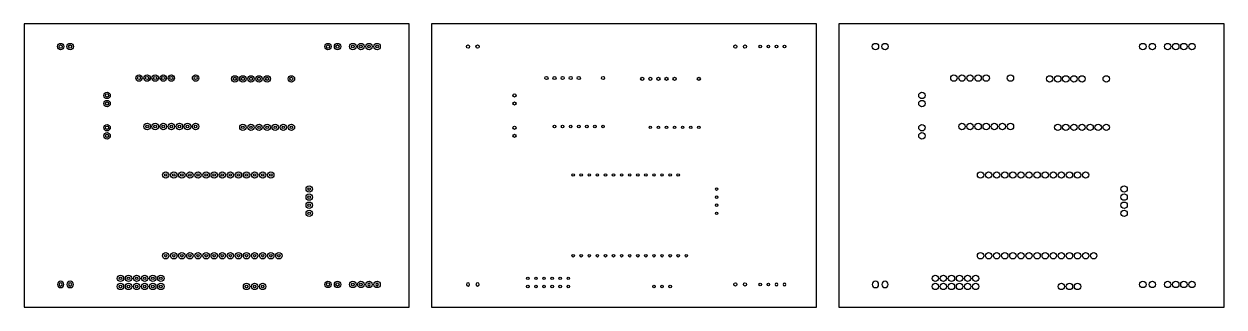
# Model space of a CAD drawing. Extents: x -23 to 624, y -213 to -124.
# Drawn here: x 247.5 to 624.5, y -213 to -124 of the extents above; entities that cross this region are included whole.
import ezdxf

# ---------------------------------------------------------------- set-up
doc = ezdxf.new("R2010")
doc.units = 0
doc.layers.add('BOTTOMLAYER$HOLES', color=7, linetype='CONTINUOUS')
doc.layers.add('DEFAULT', color=7, linetype='CONTINUOUS')

msp = doc.modelspace()

# ---------------------------------------------------------------- linework, layer by layer
at = {"layer": 'BOTTOMLAYER$HOLES'}
for centre, radius in [((259, -131.1), 0.5), ((262, -131.1), 0.5), ((343, -131.1), 0.5), ((346, -131.1), 0.5), ((350.81, -131.1), 0.4), ((353.35, -131.1), 0.4), ((355.89, -131.1), 0.4), ((358.43, -131.1), 0.4), ((387, -131.1), 0.5), ((390, -131.1), 0.5), ((471, -131.1), 0.5), ((474, -131.1), 0.5), ((478.81, -131.1), 0.4), ((481.35, -131.1), 0.4), ((483.89, -131.1), 0.4), ((486.43, -131.1), 0.4), ((283.63, -141.01), 0.5), ((286.17, -141.01), 0.5), ((288.71, -141.01), 0.5), ((291.25, -141.01), 0.5), ((293.79, -141.01), 0.5), ((301.41, -141.01), 0.5), ((313.73, -141.26), 0.5), ((316.27, -141.26), 0.5), ((318.81, -141.26), 0.5), ((321.35, -141.26), 0.5), ((323.89, -141.26), 0.5), ((331.51, -141.26), 0.5), ((411.63, -141.01), 0.5), ((414.17, -141.01), 0.5), ((416.71, -141.01), 0.5), ((419.25, -141.01), 0.5), ((421.79, -141.01), 0.5), ((429.41, -141.01), 0.5), ((441.73, -141.26), 0.5), ((444.27, -141.26), 0.5), ((446.81, -141.26), 0.5), ((449.35, -141.26), 0.5), ((451.89, -141.26), 0.5), ((459.51, -141.26), 0.5), ((273.6, -146.47), 0.5), ((401.6, -146.47), 0.5), ((273.6, -149.01), 0.5), ((401.6, -149.01), 0.5), ((273.6, -156.63), 0.5), ((286.17, -156.24), 0.4), ((288.71, -156.24), 0.4), ((291.25, -156.24), 0.4), ((293.79, -156.24), 0.4), ((296.33, -156.24), 0.4), ((298.87, -156.24), 0.4), ((301.41, -156.24), 0.4), ((316.27, -156.49), 0.4), ((318.81, -156.49), 0.4), ((321.35, -156.49), 0.4), ((323.89, -156.49), 0.4), ((326.43, -156.49), 0.4), ((328.97, -156.49), 0.4), ((331.51, -156.49), 0.4), ((401.6, -156.63), 0.5), ((414.17, -156.24), 0.4), ((416.71, -156.24), 0.4), ((419.25, -156.24), 0.4), ((421.79, -156.24), 0.4), ((424.33, -156.24), 0.4), ((426.87, -156.24), 0.4), ((429.41, -156.24), 0.4), ((444.27, -156.49), 0.4), ((446.81, -156.49), 0.4), ((449.35, -156.49), 0.4), ((451.89, -156.49), 0.4), ((454.43, -156.49), 0.4), ((456.97, -156.49), 0.4), ((459.51, -156.49), 0.4), ((273.6, -159.17), 0.5), ((401.6, -159.17), 0.5), ((292.01, -171.48), 0.4), ((294.55, -171.48), 0.4), ((297.09, -171.48), 0.4), ((299.63, -171.48), 0.4), ((302.17, -171.48), 0.4), ((304.71, -171.48), 0.4), ((307.25, -171.48), 0.4), ((309.79, -171.48), 0.4), ((312.33, -171.48), 0.4), ((314.87, -171.48), 0.4), ((317.41, -171.48), 0.4), ((319.95, -171.48), 0.4), ((322.49, -171.48), 0.4), ((325.03, -171.48), 0.4), ((420.01, -171.48), 0.4), ((422.55, -171.48), 0.4), ((425.09, -171.48), 0.4), ((427.63, -171.48), 0.4), ((430.17, -171.48), 0.4), ((432.71, -171.48), 0.4), ((435.25, -171.48), 0.4), ((437.79, -171.48), 0.4), ((440.33, -171.48), 0.4), ((442.87, -171.48), 0.4), ((445.41, -171.48), 0.4), ((447.95, -171.48), 0.4), ((450.49, -171.48), 0.4), ((453.03, -171.48), 0.4), ((337.11, -175.91), 0.4), ((465.11, -175.91), 0.4), ((337.11, -178.45), 0.4), ((337.11, -180.99), 0.4), ((465.11, -178.45), 0.4), ((465.11, -180.99), 0.4), ((337.11, -183.53), 0.4), ((465.11, -183.53), 0.4), ((292.01, -196.88), 0.4), ((294.55, -196.88), 0.4), ((297.09, -196.88), 0.4), ((299.63, -196.88), 0.4), ((302.17, -196.88), 0.4), ((304.71, -196.88), 0.4), ((307.25, -196.88), 0.4), ((309.79, -196.88), 0.4), ((312.33, -196.88), 0.4), ((314.87, -196.88), 0.4), ((317.41, -196.88), 0.4), ((319.95, -196.88), 0.4), ((322.49, -196.88), 0.4), ((325.03, -196.88), 0.4), ((327.57, -196.88), 0.4), ((420.01, -196.88), 0.4), ((422.55, -196.88), 0.4), ((425.09, -196.88), 0.4), ((427.63, -196.88), 0.4), ((430.17, -196.88), 0.4), ((432.71, -196.88), 0.4), ((435.25, -196.88), 0.4), ((437.79, -196.88), 0.4), ((440.33, -196.88), 0.4), ((442.87, -196.88), 0.4), ((445.41, -196.88), 0.4), ((447.95, -196.88), 0.4), ((450.49, -196.88), 0.4), ((453.03, -196.88), 0.4), ((455.57, -196.88), 0.4), ((277.8, -203.99), 0.4), ((277.8, -206.53), 0.4), ((280.34, -203.99), 0.4), ((280.34, -206.53), 0.4), ((282.88, -203.99), 0.4), ((282.88, -206.53), 0.4), ((285.42, -203.99), 0.4), ((285.42, -206.53), 0.4), ((287.96, -203.99), 0.4), ((287.96, -206.53), 0.4), ((290.5, -203.99), 0.4), ((290.5, -206.53), 0.4), ((317.41, -206.53), 0.4), ((319.95, -206.53), 0.4), ((322.49, -206.53), 0.4), ((343, -205.9), 0.5), ((346, -205.9), 0.5), ((350.81, -205.9), 0.4), ((353.35, -205.9), 0.4), ((405.8, -203.99), 0.4), ((405.8, -206.53), 0.4), ((408.34, -203.99), 0.4), ((408.34, -206.53), 0.4), ((410.88, -203.99), 0.4), ((410.88, -206.53), 0.4), ((413.42, -203.99), 0.4), ((413.42, -206.53), 0.4), ((415.96, -203.99), 0.4), ((415.96, -206.53), 0.4), ((418.5, -203.99), 0.4), ((418.5, -206.53), 0.4), ((445.41, -206.53), 0.4), ((447.95, -206.53), 0.4), ((450.49, -206.53), 0.4), ((471, -205.9), 0.5), ((474, -205.9), 0.5), ((478.81, -205.9), 0.4), ((481.35, -205.9), 0.4)]:
    msp.add_circle(centre, radius, dxfattribs=at)
at = {"layer": 'BOTTOMLAYER$HOLES', "extrusion": (0, 0, -1)}
for centre, radius in [((-259, -205.9), 0.5), ((-262, -205.9), 0.5), ((-355.89, -205.9), 0.4), ((-358.43, -205.9), 0.4), ((-387, -205.9), 0.5), ((-390, -205.9), 0.5), ((-483.89, -205.9), 0.4), ((-486.43, -205.9), 0.4)]:
    msp.add_circle(centre, radius, dxfattribs=at)
at = {"layer": 'DEFAULT'}
for p, q in [((247.5, -124), (247.5, -213)), ((368.5, -124), (247.5, -124)), ((368.5, -213), (368.5, -124)), ((375.5, -124), (375.5, -213)), ((496.5, -124), (375.5, -124)), ((496.5, -213), (496.5, -124)), ((503.5, -124), (503.5, -213)), ((624.5, -124), (503.5, -124)), ((624.5, -213), (624.5, -124)), ((247.5, -213), (368.5, -213)), ((375.5, -213), (496.5, -213)), ((503.5, -213), (624.5, -213))]:
    msp.add_line(p, q, dxfattribs=at)
for centre in [(259, -131.1), (262, -131.1), (343, -131.1), (346, -131.1), (350.81, -131.1), (353.35, -131.1), (355.89, -131.1), (358.43, -131.1), (515, -131.1), (518, -131.1), (599, -131.1), (602, -131.1), (606.81, -131.1), (609.35, -131.1), (611.89, -131.1), (614.43, -131.1), (283.63, -141.01), (286.17, -141.01), (288.71, -141.01), (291.25, -141.01), (293.79, -141.01), (301.41, -141.01), (313.73, -141.26), (316.27, -141.26), (318.81, -141.26), (321.35, -141.26), (323.89, -141.26), (331.51, -141.26), (539.63, -141.01), (542.17, -141.01), (544.71, -141.01), (547.25, -141.01), (549.79, -141.01), (557.41, -141.01), (569.73, -141.26), (572.27, -141.26), (574.81, -141.26), (577.35, -141.26), (579.89, -141.26), (587.51, -141.26), (273.6, -146.47), (529.6, -146.47), (273.6, -149.01), (529.6, -149.01), (273.6, -156.63), (273.6, -159.17), (286.17, -156.24), (288.71, -156.24), (291.25, -156.24), (293.79, -156.24), (296.33, -156.24), (298.87, -156.24), (301.41, -156.24), (316.27, -156.49), (318.81, -156.49), (321.35, -156.49), (323.89, -156.49), (326.43, -156.49), (328.97, -156.49), (331.51, -156.49), (529.6, -156.63), (529.6, -159.17), (542.17, -156.24), (544.71, -156.24), (547.25, -156.24), (549.79, -156.24), (552.33, -156.24), (554.87, -156.24), (557.41, -156.24), (572.27, -156.49), (574.81, -156.49), (577.35, -156.49), (579.89, -156.49), (582.43, -156.49), (584.97, -156.49), (587.51, -156.49), (292.01, -171.48), (294.55, -171.48), (297.09, -171.48), (299.63, -171.48), (302.17, -171.48), (304.71, -171.48), (307.25, -171.48), (309.79, -171.48), (312.33, -171.48), (314.87, -171.48), (317.41, -171.48), (319.95, -171.48), (322.49, -171.48), (325.03, -171.48), (548.01, -171.48), (550.55, -171.48), (553.09, -171.48), (555.63, -171.48), (558.17, -171.48), (560.71, -171.48), (563.25, -171.48), (565.79, -171.48), (568.33, -171.48), (570.87, -171.48), (573.41, -171.48), (575.95, -171.48), (578.49, -171.48), (581.03, -171.48), (337.11, -175.91), (593.11, -175.91), (337.11, -178.45), (337.11, -180.99), (593.11, -178.45), (593.11, -180.99), (337.11, -183.53), (593.11, -183.53), (292.01, -196.88), (294.55, -196.88), (297.09, -196.88), (299.63, -196.88), (302.17, -196.88), (304.71, -196.88), (307.25, -196.88), (309.79, -196.88), (312.33, -196.88), (314.87, -196.88), (317.41, -196.88), (319.95, -196.88), (322.49, -196.88), (325.03, -196.88), (327.57, -196.88), (548.01, -196.88), (550.55, -196.88), (553.09, -196.88), (555.63, -196.88), (558.17, -196.88), (560.71, -196.88), (563.25, -196.88), (565.79, -196.88), (568.33, -196.88), (570.87, -196.88), (573.41, -196.88), (575.95, -196.88), (578.49, -196.88), (581.03, -196.88), (583.57, -196.88), (277.8, -203.99), (280.34, -203.99), (282.88, -203.99), (285.42, -203.99), (287.96, -203.99), (290.5, -203.99), (533.8, -203.99), (536.34, -203.99), (538.88, -203.99), (541.42, -203.99), (543.96, -203.99), (546.5, -203.99), (277.8, -206.53), (280.34, -206.53), (282.88, -206.53), (285.42, -206.53), (287.96, -206.53), (290.5, -206.53), (317.41, -206.53), (319.95, -206.53), (322.49, -206.53), (343, -205.9), (346, -205.9), (350.81, -205.9), (353.35, -205.9), (355.89, -205.9), (358.43, -205.9), (533.8, -206.53), (536.34, -206.53), (538.88, -206.53), (541.42, -206.53), (543.96, -206.53), (546.5, -206.53), (573.41, -206.53), (575.95, -206.53), (578.49, -206.53), (599, -205.9), (602, -205.9), (606.81, -205.9), (609.35, -205.9), (611.89, -205.9), (614.43, -205.9)]:
    msp.add_circle(centre, 1, dxfattribs=at)
at = {"layer": 'DEFAULT', "extrusion": (0, 0, -1)}
for centre in [(-259, -205.9), (-262, -205.9), (-515, -205.9), (-518, -205.9)]:
    msp.add_circle(centre, 1, dxfattribs=at)

doc.saveas('drawing.dxf')
